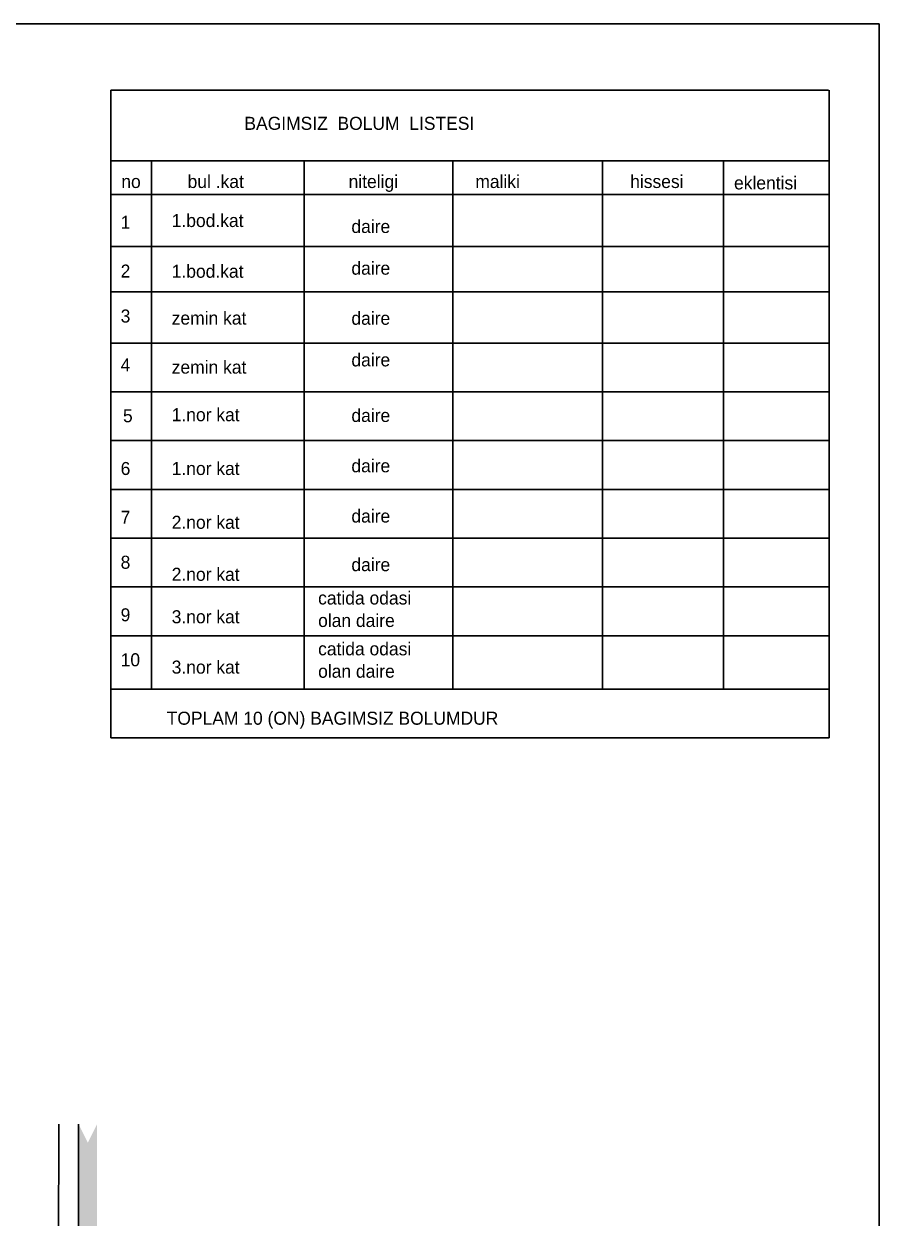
# Model space of a CAD drawing. Header units: millimetres. Extents: x 35860 to 71103, y -11298 to -8385.
# Drawn here: x 66990 to 67910, y -9790 to -8505 of the extents above; entities that cross this region are included whole.
import ezdxf

# ---------------------------------------------------------------- set-up
doc = ezdxf.new("R2010")
doc.units = ezdxf.units.MM
doc.header["$MEASUREMENT"] = 0
doc.layers.add('03_Yazı', color=1, linetype='Continuous', lineweight=30)
doc.styles.add('UNIVCH', font='univch', dxfattribs={"height": 0.5})

msp = doc.modelspace()

# ---------------------------------------------------------------- hatches: boundary and pattern name
at = {"layer": '03_Yazı'}
msp.add_hatch(color=256, dxfattribs=at).paths.add_polyline_path([(67068.8, -9876.2), (67058.8, -9876.1), (67048.8, -9876.1), (67049, -9689.1), (67059, -9709.1), (67069, -9689.2)])

# ---------------------------------------------------------------- linework, layer by layer
for p, q in [((67083.9, -8576.2), (67855.6, -8576.2)), ((67083.9, -8848.5), (67083.9, -8576.2)), ((67856.5, -9273.5), (67856.5, -8576.2)), ((67083.9, -8652.4), (67855.6, -8652.4)), ((67127.3, -8652.4), (67127.3, -9221)), ((67291.8, -8652.4), (67291.8, -9221)), ((67451.6, -8652.4), (67451.6, -9221)), ((67612.7, -8652.4), (67612.7, -9221)), ((67742.7, -8652.4), (67742.7, -9221)), ((67083.9, -8688.5), (67855.6, -8688.5)), ((67083.9, -8744.5), (67855.6, -8744.5)), ((67083.9, -8793.5), (67815.4, -8793.5)), ((67083.9, -8793.5), (67855.6, -8793.5)), ((67083.9, -9273.5), (67083.9, -8821.6)), ((67083.9, -8848.5), (67855.6, -8848.5)), ((67083.9, -8901), (67815.4, -8901)), ((67083.9, -8901), (67815.4, -8901)), ((67083.9, -8901), (67815.4, -8901)), ((67083.9, -8901), (67855.6, -8901)), ((67127.3, -8898), (67127.3, -9113.5)), ((67612.7, -8898.4), (67612.7, -9058.5)), ((67612.7, -8899.9), (67612.7, -9113.5)), ((67742.7, -8898.4), (67742.7, -9113.5)), ((67083.9, -8953.5), (67856.5, -8953.5)), ((67083.9, -9113.5), (67083.9, -8958.4)), ((67083.9, -9006), (67856.5, -9006)), ((67742.7, -9034.8), (67742.7, -9058.5)), ((67083.9, -9058.5), (67815.4, -9058.5)), ((67083.9, -9058.5), (67856.5, -9058.5)), ((67742.7, -9083), (67742.7, -9113.5)), ((67083.9, -9111), (67856.5, -9111)), ((67742.7, -9139.8), (67742.7, -9163.5)), ((67083.9, -9163.5), (67815.4, -9163.5)), ((67083.9, -9163.5), (67856.5, -9163.5)), ((67083.9, -9172.2), (67083.9, -9163.5)), ((67742.7, -9188), (67742.7, -9218.5)), ((67083.9, -9221), (67856.5, -9221)), ((67856.5, -9273.5), (67856.5, -9264.7)), ((67083.9, -9273.5), (67856.5, -9273.5)), ((67027.5, -9876.2), (67027.8, -9689.2)), ((67048.8, -9876.1), (67049, -9689.1))]:
    msp.add_line(p, q, dxfattribs=at)
msp.add_lwpolyline([(65314.2, -8504.9), (67910.2, -8504.9), (67910.2, -11297.8), (65314.2, -11297.8)], close=True, dxfattribs=at)

# ---------------------------------------------------------------- texts
at = {"layer": '03_Yazı', "style": 'UNIVCH'}
for s, height, p in [('BAGIMSIZ  BOLUM  LISTESI', 14.04, (67227.4, -8619)), ('no', 14.04, (67095, -8681.6)), ('bul .kat', 14.04, (67166.3, -8681.6)), ('niteligi', 14.04, (67339.5, -8681.6)), ('maliki', 14.04, (67475.8, -8681.6)), ('hissesi', 14.04, (67642.4, -8681.6)), ('eklentisi', 14.04, (67754.1, -8683.1)), ('1', 14, (67094.3, -8725.5)), ('1.bod.kat', 14.04, (67149.2, -8723.6)), ('daire', 14.04, (67342.5, -8730)), ('2', 14, (67094.3, -8778)), ('1.bod.kat', 14.04, (67149.2, -8778.2)), ('daire', 14.04, (67342.5, -8774.9)), ('3', 14, (67094.3, -8826.4)), ('zemin kat', 14.04, (67149.2, -8828.6)), ('daire', 14.04, (67342.5, -8828.8)), ('4', 14, (67094.3, -8878.9)), ('zemin kat', 14.04, (67149.2, -8881.4)), ('daire', 14.04, (67342.5, -8873.6)), ('5', 14, (67096.8, -8933.7)), ('1.nor kat', 14.04, (67149.2, -8932.6)), ('daire', 14.04, (67342.5, -8933.4)), ('6', 14, (67094.3, -8990.5)), ('1.nor kat', 14.04, (67149.2, -8990.5)), ('daire', 14.04, (67342.5, -8987.6)), ('7', 14, (67094.3, -9043)), ('2.nor kat', 14.04, (67149.2, -9048.4)), ('daire', 14.04, (67342.5, -9041.7)), ('8', 14, (67094.3, -9091.4)), ('daire', 14.04, (67342.5, -9094)), ('2.nor kat', 14.04, (67149.2, -9104.4)), ('catida odasi', 14.04, (67306.7, -9129.9)), ('9', 14, (67094.3, -9148)), ('3.nor kat', 14.04, (67149.2, -9150.1)), ('olan daire', 14.04, (67306.7, -9154.1)), ('catida odasi', 14.04, (67306.7, -9184.6)), ('10', 14.04, (67094.3, -9196.4)), ('3.nor kat', 14.04, (67149.2, -9204.3)), ('olan daire', 14.04, (67306.7, -9208.7)), ('TOPLAM 10 (ON) BAGIMSIZ BOLUMDUR', 14.04, (67143.8, -9259.3))]:
    msp.add_text(s, height=height, dxfattribs=at).set_placement(p)

doc.saveas('drawing.dxf')
